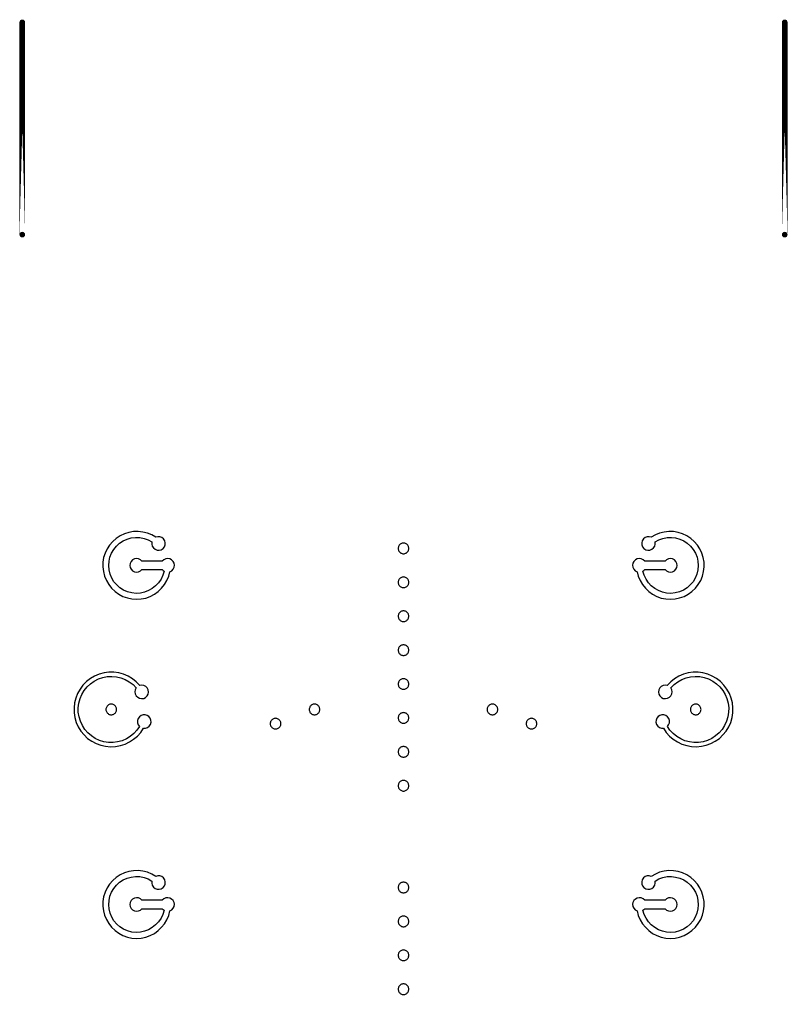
# Model space of a CAD drawing. Extents: x -100 to 100, y -100 to 100.
# Drawn here: x -21.6 to -10.74, y 50.46 to 64.24 of the extents above; entities that cross this region are included whole.
import ezdxf

# ---------------------------------------------------------------- set-up
doc = ezdxf.new("R2010")
doc.units = 0
doc.layers.get('0').update_dxf_attribs({"linetype": 'continuous'})
doc.layers.add('L8', color=7, linetype='continuous')

# ---------------------------------------------------------------- blocks, each defined once
blk = doc.blocks.new('LDI_XFL94-0512-011_L8_B1')
at = {"layer": 'L8'}
for points in [[(-19.724, -53.322), (-19.726, -53.352), (-19.719, -53.381), (-19.703, -53.407), (-19.68, -53.426), (-19.652, -53.437), (-19.622, -53.439), (-19.593, -53.431), (-19.567, -53.415), (-19.548, -53.392), (-19.537, -53.364), (-19.536, -53.334), (-19.544, -53.305), (-19.56, -53.279), (-19.583, -53.26), (-19.612, -53.25), (-19.642, -53.248), (-19.671, -53.256), (-19.728, -53.223), (-19.789, -53.198), (-19.854, -53.182), (-19.919, -53.174), (-19.986, -53.176), (-20.051, -53.187), (-20.114, -53.206), (-20.174, -53.235), (-20.23, -53.271), (-20.279, -53.315), (-20.323, -53.365), (-20.359, -53.42), (-20.387, -53.48), (-20.407, -53.543), (-20.417, -53.609), (-20.419, -53.675), (-20.411, -53.741), (-20.394, -53.805), (-20.369, -53.866), (-20.335, -53.923), (-20.294, -53.975), (-20.246, -54.021), (-20.193, -54.06), (-20.134, -54.091), (-20.072, -54.113), (-20.007, -54.127), (-19.941, -54.132), (-19.875, -54.127), (-19.81, -54.114), (-19.748, -54.091), (-19.689, -54.061), (-19.635, -54.022), (-19.587, -53.976), (-19.546, -53.925), (-19.512, -53.868), (-19.486, -53.807), (-19.47, -53.742), (-19.444, -53.728), (-19.424, -53.707), (-19.411, -53.68), (-19.407, -53.651), (-19.412, -53.623), (-19.425, -53.597), (-19.446, -53.576), (-19.472, -53.562), (-19.501, -53.557), (-19.53, -53.561), (-19.556, -53.573), (-19.578, -53.593), (-19.865, -53.593), (-19.887, -53.573), (-19.914, -53.561), (-19.943, -53.557), (-19.972, -53.562), (-19.998, -53.576), (-20.018, -53.597), (-20.031, -53.624), (-20.036, -53.653), (-20.031, -53.682), (-20.018, -53.708), (-19.998, -53.729), (-19.972, -53.743), (-19.943, -53.748), (-19.914, -53.745), (-19.887, -53.732), (-19.865, -53.713), (-19.578, -53.713), (-19.567, -53.724), (-19.553, -53.734), (-19.57, -53.793), (-19.596, -53.848), (-19.63, -53.898), (-19.672, -53.943), (-19.719, -53.98), (-19.772, -54.01), (-19.829, -54.032), (-19.888, -54.045), (-19.949, -54.048), (-20.01, -54.042), (-20.069, -54.026), (-20.124, -54.002), (-20.176, -53.97), (-20.222, -53.93), (-20.261, -53.884), (-20.293, -53.832), (-20.316, -53.775), (-20.33, -53.716), (-20.335, -53.656), (-20.331, -53.595), (-20.318, -53.536), (-20.295, -53.479), (-20.264, -53.427), (-20.226, -53.38), (-20.181, -53.339), (-20.13, -53.306), (-20.074, -53.281), (-20.016, -53.265), (-19.955, -53.258), (-19.894, -53.26), (-19.835, -53.272), (-19.778, -53.292), (-19.724, -53.322)], [(-12.782, -53.734), (-12.769, -53.724), (-12.758, -53.713), (-12.47, -53.713), (-12.448, -53.732), (-12.422, -53.745), (-12.392, -53.748), (-12.363, -53.743), (-12.338, -53.729), (-12.317, -53.708), (-12.304, -53.682), (-12.299, -53.653), (-12.304, -53.624), (-12.317, -53.597), (-12.338, -53.576), (-12.363, -53.562), (-12.392, -53.557), (-12.422, -53.561), (-12.448, -53.573), (-12.47, -53.593), (-12.758, -53.593), (-12.779, -53.573), (-12.806, -53.561), (-12.835, -53.557), (-12.863, -53.562), (-12.889, -53.576), (-12.91, -53.597), (-12.923, -53.623), (-12.928, -53.651), (-12.924, -53.68), (-12.911, -53.707), (-12.891, -53.728), (-12.866, -53.742), (-12.849, -53.807), (-12.823, -53.868), (-12.79, -53.925), (-12.748, -53.976), (-12.7, -54.022), (-12.646, -54.061), (-12.588, -54.091), (-12.525, -54.114), (-12.46, -54.127), (-12.394, -54.132), (-12.328, -54.127), (-12.264, -54.113), (-12.201, -54.091), (-12.143, -54.06), (-12.089, -54.021), (-12.041, -53.975), (-12, -53.923), (-11.966, -53.866), (-11.941, -53.805), (-11.924, -53.741), (-11.917, -53.675), (-11.918, -53.609), (-11.929, -53.543), (-11.948, -53.48), (-11.976, -53.42), (-12.012, -53.365), (-12.056, -53.315), (-12.106, -53.271), (-12.161, -53.235), (-12.221, -53.206), (-12.284, -53.187), (-12.35, -53.176), (-12.416, -53.174), (-12.482, -53.182), (-12.546, -53.198), (-12.607, -53.223), (-12.664, -53.256), (-12.694, -53.248), (-12.724, -53.25), (-12.752, -53.26), (-12.775, -53.279), (-12.792, -53.305), (-12.8, -53.334), (-12.798, -53.364), (-12.787, -53.392), (-12.768, -53.415), (-12.743, -53.431), (-12.713, -53.439), (-12.683, -53.437), (-12.655, -53.426), (-12.632, -53.407), (-12.616, -53.381), (-12.609, -53.352), (-12.611, -53.322), (-12.558, -53.292), (-12.501, -53.272), (-12.441, -53.26), (-12.38, -53.258), (-12.32, -53.265), (-12.261, -53.281), (-12.206, -53.306), (-12.155, -53.339), (-12.109, -53.38), (-12.071, -53.427), (-12.04, -53.479), (-12.018, -53.536), (-12.004, -53.595), (-12, -53.656), (-12.005, -53.716), (-12.02, -53.775), (-12.043, -53.832), (-12.074, -53.884), (-12.114, -53.93), (-12.159, -53.97), (-12.211, -54.002), (-12.267, -54.026), (-12.326, -54.042), (-12.386, -54.048), (-12.447, -54.045), (-12.506, -54.032), (-12.563, -54.01), (-12.616, -53.98), (-12.664, -53.943), (-12.705, -53.898), (-12.739, -53.848), (-12.765, -53.793), (-12.782, -53.734)], [(-16.168, -53.338), (-16.177, -53.339), (-16.187, -53.341), (-16.196, -53.344), (-16.205, -53.348), (-16.213, -53.354), (-16.221, -53.36), (-16.227, -53.368), (-16.233, -53.376), (-16.237, -53.384), (-16.24, -53.394), (-16.242, -53.403), (-16.243, -53.413), (-16.242, -53.423), (-16.24, -53.433), (-16.237, -53.442), (-16.233, -53.451), (-16.227, -53.459), (-16.221, -53.466), (-16.213, -53.473), (-16.205, -53.478), (-16.196, -53.482), (-16.187, -53.486), (-16.177, -53.488), (-16.168, -53.488), (-16.158, -53.488), (-16.148, -53.486), (-16.139, -53.482), (-16.13, -53.478), (-16.122, -53.473), (-16.115, -53.466), (-16.108, -53.459), (-16.103, -53.451), (-16.098, -53.442), (-16.095, -53.433), (-16.093, -53.423), (-16.093, -53.413), (-16.093, -53.403), (-16.095, -53.394), (-16.098, -53.384), (-16.103, -53.376), (-16.108, -53.368), (-16.115, -53.36), (-16.122, -53.354), (-16.13, -53.348), (-16.139, -53.344), (-16.148, -53.341), (-16.158, -53.339), (-16.168, -53.338)], [(-16.168, -53.817), (-16.177, -53.818), (-16.187, -53.82), (-16.196, -53.823), (-16.205, -53.827), (-16.213, -53.833), (-16.221, -53.839), (-16.227, -53.847), (-16.233, -53.855), (-16.237, -53.864), (-16.24, -53.873), (-16.242, -53.882), (-16.243, -53.892), (-16.242, -53.902), (-16.24, -53.912), (-16.237, -53.921), (-16.233, -53.93), (-16.227, -53.938), (-16.221, -53.945), (-16.213, -53.952), (-16.205, -53.957), (-16.196, -53.962), (-16.187, -53.965), (-16.177, -53.967), (-16.168, -53.967), (-16.158, -53.967), (-16.148, -53.965), (-16.139, -53.962), (-16.13, -53.957), (-16.122, -53.952), (-16.115, -53.945), (-16.108, -53.938), (-16.103, -53.93), (-16.098, -53.921), (-16.095, -53.912), (-16.093, -53.902), (-16.093, -53.892), (-16.093, -53.882), (-16.095, -53.873), (-16.098, -53.864), (-16.103, -53.855), (-16.108, -53.847), (-16.115, -53.839), (-16.122, -53.833), (-16.13, -53.827), (-16.139, -53.823), (-16.148, -53.82), (-16.158, -53.818), (-16.168, -53.817)], [(-16.168, -54.296), (-16.177, -54.297), (-16.187, -54.299), (-16.196, -54.302), (-16.205, -54.306), (-16.213, -54.312), (-16.221, -54.318), (-16.227, -54.326), (-16.233, -54.334), (-16.237, -54.343), (-16.24, -54.352), (-16.242, -54.361), (-16.243, -54.371), (-16.242, -54.381), (-16.24, -54.391), (-16.237, -54.4), (-16.233, -54.409), (-16.227, -54.417), (-16.221, -54.424), (-16.213, -54.431), (-16.205, -54.436), (-16.196, -54.441), (-16.187, -54.444), (-16.177, -54.446), (-16.168, -54.446), (-16.158, -54.446), (-16.148, -54.444), (-16.139, -54.441), (-16.13, -54.436), (-16.122, -54.431), (-16.115, -54.424), (-16.108, -54.417), (-16.103, -54.409), (-16.098, -54.4), (-16.095, -54.391), (-16.093, -54.381), (-16.093, -54.371), (-16.093, -54.361), (-16.095, -54.352), (-16.098, -54.343), (-16.103, -54.334), (-16.108, -54.326), (-16.115, -54.318), (-16.122, -54.312), (-16.13, -54.306), (-16.139, -54.302), (-16.148, -54.299), (-16.158, -54.297), (-16.168, -54.296)], [(-16.168, -54.775), (-16.177, -54.776), (-16.187, -54.778), (-16.196, -54.781), (-16.205, -54.785), (-16.213, -54.791), (-16.221, -54.797), (-16.227, -54.805), (-16.233, -54.813), (-16.237, -54.822), (-16.24, -54.831), (-16.242, -54.841), (-16.243, -54.85), (-16.242, -54.86), (-16.24, -54.87), (-16.237, -54.879), (-16.233, -54.888), (-16.227, -54.896), (-16.221, -54.903), (-16.213, -54.91), (-16.205, -54.915), (-16.196, -54.92), (-16.187, -54.923), (-16.177, -54.925), (-16.168, -54.925), (-16.158, -54.925), (-16.148, -54.923), (-16.139, -54.92), (-16.13, -54.915), (-16.122, -54.91), (-16.115, -54.903), (-16.108, -54.896), (-16.103, -54.888), (-16.098, -54.879), (-16.095, -54.87), (-16.093, -54.86), (-16.093, -54.85), (-16.093, -54.841), (-16.095, -54.831), (-16.098, -54.822), (-16.103, -54.813), (-16.108, -54.805), (-16.115, -54.797), (-16.122, -54.791), (-16.13, -54.785), (-16.139, -54.781), (-16.148, -54.778), (-16.158, -54.776), (-16.168, -54.775)], [(-19.946, -55.383), (-19.96, -55.41), (-19.965, -55.439), (-19.96, -55.469), (-19.947, -55.496), (-19.926, -55.517), (-19.9, -55.531), (-19.87, -55.536), (-19.841, -55.532), (-19.814, -55.518), (-19.792, -55.497), (-19.778, -55.471), (-19.773, -55.442), (-19.777, -55.412), (-19.791, -55.385), (-19.811, -55.364), (-19.838, -55.35), (-19.867, -55.344), (-19.897, -55.348), (-19.946, -55.298), (-20.001, -55.255), (-20.061, -55.219), (-20.125, -55.191), (-20.193, -55.173), (-20.262, -55.163), (-20.332, -55.163), (-20.401, -55.172), (-20.469, -55.19), (-20.534, -55.217), (-20.594, -55.252), (-20.65, -55.295), (-20.699, -55.345), (-20.741, -55.401), (-20.775, -55.462), (-20.801, -55.527), (-20.818, -55.595), (-20.826, -55.665), (-20.824, -55.735), (-20.814, -55.804), (-20.794, -55.871), (-20.765, -55.935), (-20.728, -55.994), (-20.684, -56.049), (-20.633, -56.097), (-20.576, -56.137), (-20.514, -56.17), (-20.448, -56.194), (-20.38, -56.209), (-20.31, -56.215), (-20.24, -56.212), (-20.171, -56.2), (-20.105, -56.178), (-20.041, -56.148), (-19.983, -56.11), (-19.93, -56.064), (-19.883, -56.012), (-19.844, -55.954), (-19.814, -55.953), (-19.786, -55.942), (-19.762, -55.924), (-19.746, -55.899), (-19.737, -55.87), (-19.738, -55.841), (-19.748, -55.812), (-19.767, -55.789), (-19.791, -55.772), (-19.82, -55.764), (-19.85, -55.764), (-19.878, -55.775), (-19.902, -55.793), (-19.919, -55.817), (-19.927, -55.846), (-19.927, -55.876), (-19.917, -55.904), (-19.898, -55.928), (-19.936, -55.982), (-19.98, -56.029), (-20.031, -56.071), (-20.086, -56.104), (-20.146, -56.13), (-20.209, -56.147), (-20.274, -56.155), (-20.339, -56.154), (-20.404, -56.144), (-20.466, -56.125), (-20.525, -56.097), (-20.58, -56.062), (-20.629, -56.019), (-20.672, -55.97), (-20.708, -55.915), (-20.735, -55.856), (-20.754, -55.794), (-20.765, -55.729), (-20.766, -55.664), (-20.758, -55.599), (-20.741, -55.536), (-20.715, -55.476), (-20.682, -55.42), (-20.641, -55.37), (-20.593, -55.325), (-20.539, -55.288), (-20.481, -55.258), (-20.42, -55.237), (-20.356, -55.225), (-20.29, -55.222), (-20.225, -55.227), (-20.162, -55.242), (-20.101, -55.266), (-20.044, -55.298), (-19.992, -55.337), (-19.946, -55.383)], [(-12.437, -55.928), (-12.419, -55.904), (-12.409, -55.876), (-12.408, -55.846), (-12.416, -55.817), (-12.433, -55.793), (-12.457, -55.775), (-12.485, -55.764), (-12.515, -55.764), (-12.544, -55.772), (-12.569, -55.789), (-12.587, -55.812), (-12.597, -55.841), (-12.598, -55.87), (-12.59, -55.899), (-12.573, -55.924), (-12.549, -55.942), (-12.521, -55.953), (-12.491, -55.954), (-12.452, -56.012), (-12.406, -56.064), (-12.353, -56.11), (-12.294, -56.148), (-12.231, -56.178), (-12.164, -56.2), (-12.095, -56.212), (-12.025, -56.215), (-11.955, -56.209), (-11.887, -56.194), (-11.821, -56.17), (-11.759, -56.137), (-11.702, -56.097), (-11.651, -56.049), (-11.607, -55.994), (-11.57, -55.935), (-11.542, -55.871), (-11.522, -55.804), (-11.511, -55.735), (-11.51, -55.665), (-11.517, -55.595), (-11.534, -55.527), (-11.56, -55.462), (-11.595, -55.401), (-11.637, -55.345), (-11.686, -55.295), (-11.741, -55.252), (-11.802, -55.217), (-11.866, -55.19), (-11.934, -55.172), (-12.003, -55.163), (-12.073, -55.163), (-12.143, -55.173), (-12.21, -55.191), (-12.275, -55.219), (-12.335, -55.255), (-12.39, -55.298), (-12.438, -55.348), (-12.468, -55.344), (-12.497, -55.35), (-12.524, -55.364), (-12.545, -55.385), (-12.558, -55.412), (-12.562, -55.442), (-12.557, -55.471), (-12.543, -55.497), (-12.522, -55.518), (-12.495, -55.532), (-12.465, -55.536), (-12.436, -55.531), (-12.409, -55.517), (-12.388, -55.496), (-12.375, -55.469), (-12.371, -55.439), (-12.375, -55.41), (-12.389, -55.383), (-12.343, -55.337), (-12.291, -55.298), (-12.234, -55.266), (-12.173, -55.242), (-12.11, -55.227), (-12.045, -55.222), (-11.98, -55.225), (-11.916, -55.237), (-11.854, -55.258), (-11.796, -55.288), (-11.742, -55.325), (-11.695, -55.37), (-11.654, -55.42), (-11.62, -55.476), (-11.594, -55.536), (-11.577, -55.599), (-11.57, -55.664), (-11.571, -55.729), (-11.581, -55.794), (-11.6, -55.856), (-11.628, -55.915), (-11.663, -55.97), (-11.706, -56.019), (-11.755, -56.062), (-11.81, -56.097), (-11.869, -56.125), (-11.932, -56.144), (-11.996, -56.154), (-12.061, -56.155), (-12.126, -56.147), (-12.189, -56.13), (-12.249, -56.104), (-12.305, -56.071), (-12.355, -56.029), (-12.4, -55.982), (-12.437, -55.928)], [(-16.168, -55.254), (-16.177, -55.255), (-16.187, -55.257), (-16.196, -55.26), (-16.205, -55.264), (-16.213, -55.27), (-16.221, -55.276), (-16.227, -55.284), (-16.233, -55.292), (-16.237, -55.301), (-16.24, -55.31), (-16.242, -55.32), (-16.243, -55.329), (-16.242, -55.339), (-16.24, -55.349), (-16.237, -55.358), (-16.233, -55.367), (-16.227, -55.375), (-16.221, -55.382), (-16.213, -55.389), (-16.205, -55.394), (-16.196, -55.399), (-16.187, -55.402), (-16.177, -55.404), (-16.168, -55.404), (-16.158, -55.404), (-16.148, -55.402), (-16.139, -55.399), (-16.13, -55.394), (-16.122, -55.389), (-16.115, -55.382), (-16.108, -55.375), (-16.103, -55.367), (-16.098, -55.358), (-16.095, -55.349), (-16.093, -55.339), (-16.093, -55.329), (-16.093, -55.32), (-16.095, -55.31), (-16.098, -55.301), (-16.103, -55.292), (-16.108, -55.284), (-16.115, -55.276), (-16.122, -55.27), (-16.13, -55.264), (-16.139, -55.26), (-16.148, -55.257), (-16.158, -55.255), (-16.168, -55.254)], [(-20.299, -55.614), (-20.309, -55.614), (-20.319, -55.616), (-20.328, -55.619), (-20.337, -55.624), (-20.345, -55.629), (-20.352, -55.636), (-20.359, -55.643), (-20.364, -55.651), (-20.369, -55.66), (-20.372, -55.669), (-20.374, -55.679), (-20.374, -55.689), (-20.374, -55.698), (-20.372, -55.708), (-20.369, -55.717), (-20.364, -55.726), (-20.359, -55.734), (-20.352, -55.742), (-20.345, -55.748), (-20.337, -55.754), (-20.328, -55.758), (-20.319, -55.761), (-20.309, -55.763), (-20.299, -55.764), (-20.29, -55.763), (-20.28, -55.761), (-20.271, -55.758), (-20.262, -55.754), (-20.254, -55.748), (-20.246, -55.742), (-20.24, -55.734), (-20.234, -55.726), (-20.23, -55.717), (-20.227, -55.708), (-20.225, -55.698), (-20.224, -55.689), (-20.225, -55.679), (-20.227, -55.669), (-20.23, -55.66), (-20.234, -55.651), (-20.24, -55.643), (-20.246, -55.636), (-20.254, -55.629), (-20.262, -55.624), (-20.271, -55.619), (-20.28, -55.616), (-20.29, -55.614), (-20.299, -55.614)], [(-17.425, -55.614), (-17.435, -55.614), (-17.445, -55.616), (-17.454, -55.619), (-17.463, -55.624), (-17.471, -55.629), (-17.478, -55.636), (-17.485, -55.643), (-17.49, -55.651), (-17.494, -55.66), (-17.498, -55.669), (-17.5, -55.679), (-17.5, -55.689), (-17.5, -55.698), (-17.498, -55.708), (-17.494, -55.717), (-17.49, -55.726), (-17.485, -55.734), (-17.478, -55.742), (-17.471, -55.748), (-17.463, -55.754), (-17.454, -55.758), (-17.445, -55.761), (-17.435, -55.763), (-17.425, -55.764), (-17.415, -55.763), (-17.406, -55.761), (-17.396, -55.758), (-17.388, -55.754), (-17.379, -55.748), (-17.372, -55.742), (-17.366, -55.734), (-17.36, -55.726), (-17.356, -55.717), (-17.353, -55.708), (-17.351, -55.698), (-17.35, -55.689), (-17.351, -55.679), (-17.353, -55.669), (-17.356, -55.66), (-17.36, -55.651), (-17.366, -55.643), (-17.372, -55.636), (-17.379, -55.629), (-17.388, -55.624), (-17.396, -55.619), (-17.406, -55.616), (-17.415, -55.614), (-17.425, -55.614)], [(-14.91, -55.614), (-14.92, -55.614), (-14.93, -55.616), (-14.939, -55.619), (-14.948, -55.624), (-14.956, -55.629), (-14.963, -55.636), (-14.97, -55.643), (-14.975, -55.651), (-14.979, -55.66), (-14.983, -55.669), (-14.985, -55.679), (-14.985, -55.689), (-14.985, -55.698), (-14.983, -55.708), (-14.979, -55.717), (-14.975, -55.726), (-14.97, -55.734), (-14.963, -55.742), (-14.956, -55.748), (-14.948, -55.754), (-14.939, -55.758), (-14.93, -55.761), (-14.92, -55.763), (-14.91, -55.764), (-14.9, -55.763), (-14.891, -55.761), (-14.881, -55.758), (-14.873, -55.754), (-14.865, -55.748), (-14.857, -55.742), (-14.851, -55.734), (-14.845, -55.726), (-14.841, -55.717), (-14.838, -55.708), (-14.836, -55.698), (-14.835, -55.689), (-14.836, -55.679), (-14.838, -55.669), (-14.841, -55.66), (-14.845, -55.651), (-14.851, -55.643), (-14.857, -55.636), (-14.865, -55.629), (-14.873, -55.624), (-14.881, -55.619), (-14.891, -55.616), (-14.9, -55.614), (-14.91, -55.614)], [(-12.036, -55.614), (-12.046, -55.614), (-12.055, -55.616), (-12.065, -55.619), (-12.073, -55.624), (-12.082, -55.629), (-12.089, -55.636), (-12.095, -55.643), (-12.101, -55.651), (-12.105, -55.66), (-12.108, -55.669), (-12.11, -55.679), (-12.111, -55.689), (-12.11, -55.698), (-12.108, -55.708), (-12.105, -55.717), (-12.101, -55.726), (-12.095, -55.734), (-12.089, -55.742), (-12.082, -55.748), (-12.073, -55.754), (-12.065, -55.758), (-12.055, -55.761), (-12.046, -55.763), (-12.036, -55.764), (-12.026, -55.763), (-12.017, -55.761), (-12.007, -55.758), (-11.998, -55.754), (-11.99, -55.748), (-11.983, -55.742), (-11.976, -55.734), (-11.971, -55.726), (-11.967, -55.717), (-11.963, -55.708), (-11.962, -55.698), (-11.961, -55.689), (-11.962, -55.679), (-11.963, -55.669), (-11.967, -55.66), (-11.971, -55.651), (-11.976, -55.643), (-11.983, -55.636), (-11.99, -55.629), (-11.998, -55.624), (-12.007, -55.619), (-12.017, -55.616), (-12.026, -55.614), (-12.036, -55.614)], [(-16.168, -55.733), (-16.177, -55.734), (-16.187, -55.736), (-16.196, -55.739), (-16.205, -55.743), (-16.213, -55.749), (-16.221, -55.755), (-16.227, -55.763), (-16.233, -55.771), (-16.237, -55.78), (-16.24, -55.789), (-16.242, -55.799), (-16.243, -55.808), (-16.242, -55.818), (-16.24, -55.828), (-16.237, -55.837), (-16.233, -55.846), (-16.227, -55.854), (-16.221, -55.861), (-16.213, -55.868), (-16.205, -55.873), (-16.196, -55.878), (-16.187, -55.881), (-16.177, -55.883), (-16.168, -55.883), (-16.158, -55.883), (-16.148, -55.881), (-16.139, -55.878), (-16.13, -55.873), (-16.122, -55.868), (-16.115, -55.861), (-16.108, -55.854), (-16.103, -55.846), (-16.098, -55.837), (-16.095, -55.828), (-16.093, -55.818), (-16.093, -55.808), (-16.093, -55.799), (-16.095, -55.789), (-16.098, -55.78), (-16.103, -55.771), (-16.108, -55.763), (-16.115, -55.755), (-16.122, -55.749), (-16.13, -55.743), (-16.139, -55.739), (-16.148, -55.736), (-16.158, -55.734), (-16.168, -55.733)], [(-17.977, -55.814), (-17.986, -55.815), (-17.996, -55.817), (-18.005, -55.82), (-18.014, -55.824), (-18.022, -55.83), (-18.03, -55.836), (-18.036, -55.844), (-18.042, -55.852), (-18.046, -55.861), (-18.049, -55.87), (-18.051, -55.88), (-18.052, -55.889), (-18.051, -55.899), (-18.049, -55.909), (-18.046, -55.918), (-18.042, -55.927), (-18.036, -55.935), (-18.03, -55.942), (-18.022, -55.949), (-18.014, -55.954), (-18.005, -55.959), (-17.996, -55.962), (-17.986, -55.964), (-17.977, -55.964), (-17.967, -55.964), (-17.957, -55.962), (-17.948, -55.959), (-17.939, -55.954), (-17.931, -55.949), (-17.924, -55.942), (-17.917, -55.935), (-17.912, -55.927), (-17.907, -55.918), (-17.904, -55.909), (-17.902, -55.899), (-17.902, -55.889), (-17.902, -55.88), (-17.904, -55.87), (-17.907, -55.861), (-17.912, -55.852), (-17.917, -55.844), (-17.924, -55.836), (-17.931, -55.83), (-17.939, -55.824), (-17.948, -55.82), (-17.957, -55.817), (-17.967, -55.815), (-17.977, -55.814)], [(-14.359, -55.814), (-14.369, -55.815), (-14.378, -55.817), (-14.387, -55.82), (-14.396, -55.824), (-14.404, -55.83), (-14.412, -55.836), (-14.418, -55.844), (-14.424, -55.852), (-14.428, -55.861), (-14.431, -55.87), (-14.433, -55.88), (-14.434, -55.889), (-14.433, -55.899), (-14.431, -55.909), (-14.428, -55.918), (-14.424, -55.927), (-14.418, -55.935), (-14.412, -55.942), (-14.404, -55.949), (-14.396, -55.954), (-14.387, -55.959), (-14.378, -55.962), (-14.369, -55.964), (-14.359, -55.964), (-14.349, -55.964), (-14.339, -55.962), (-14.33, -55.959), (-14.321, -55.954), (-14.313, -55.949), (-14.306, -55.942), (-14.299, -55.935), (-14.294, -55.927), (-14.289, -55.918), (-14.286, -55.909), (-14.284, -55.899), (-14.284, -55.889), (-14.284, -55.88), (-14.286, -55.87), (-14.289, -55.861), (-14.294, -55.852), (-14.299, -55.844), (-14.306, -55.836), (-14.313, -55.83), (-14.321, -55.824), (-14.33, -55.82), (-14.339, -55.817), (-14.349, -55.815), (-14.359, -55.814)], [(-16.168, -56.212), (-16.177, -56.213), (-16.187, -56.215), (-16.196, -56.218), (-16.205, -56.222), (-16.213, -56.228), (-16.221, -56.234), (-16.227, -56.242), (-16.233, -56.25), (-16.237, -56.259), (-16.24, -56.268), (-16.242, -56.278), (-16.243, -56.287), (-16.242, -56.297), (-16.24, -56.307), (-16.237, -56.316), (-16.233, -56.325), (-16.227, -56.333), (-16.221, -56.34), (-16.213, -56.347), (-16.205, -56.352), (-16.196, -56.357), (-16.187, -56.36), (-16.177, -56.362), (-16.168, -56.362), (-16.158, -56.362), (-16.148, -56.36), (-16.139, -56.357), (-16.13, -56.352), (-16.122, -56.347), (-16.115, -56.34), (-16.108, -56.333), (-16.103, -56.325), (-16.098, -56.316), (-16.095, -56.307), (-16.093, -56.297), (-16.093, -56.287), (-16.093, -56.278), (-16.095, -56.268), (-16.098, -56.259), (-16.103, -56.25), (-16.108, -56.242), (-16.115, -56.234), (-16.122, -56.228), (-16.13, -56.222), (-16.139, -56.218), (-16.148, -56.215), (-16.158, -56.213), (-16.168, -56.212)], [(-16.168, -56.691), (-16.177, -56.692), (-16.187, -56.694), (-16.196, -56.697), (-16.205, -56.702), (-16.213, -56.707), (-16.221, -56.713), (-16.227, -56.721), (-16.233, -56.729), (-16.237, -56.738), (-16.24, -56.747), (-16.242, -56.757), (-16.243, -56.766), (-16.242, -56.776), (-16.24, -56.786), (-16.237, -56.795), (-16.233, -56.804), (-16.227, -56.812), (-16.221, -56.82), (-16.213, -56.826), (-16.205, -56.831), (-16.196, -56.836), (-16.187, -56.839), (-16.177, -56.841), (-16.168, -56.841), (-16.158, -56.841), (-16.148, -56.839), (-16.139, -56.836), (-16.13, -56.831), (-16.122, -56.826), (-16.115, -56.82), (-16.108, -56.812), (-16.103, -56.804), (-16.098, -56.795), (-16.095, -56.786), (-16.093, -56.776), (-16.093, -56.766), (-16.093, -56.757), (-16.095, -56.747), (-16.098, -56.738), (-16.103, -56.729), (-16.108, -56.721), (-16.115, -56.713), (-16.122, -56.707), (-16.13, -56.702), (-16.139, -56.697), (-16.148, -56.694), (-16.158, -56.692), (-16.168, -56.691)]]:
    blk.add_lwpolyline(points, close=True, dxfattribs=at)
blk = doc.blocks.new('cutlineendpoint')
at = {"const_width": 0.04}
blk.add_lwpolyline([(-0.02, 0, 1), (0.02, 0, 1)], format="xyb", close=True, dxfattribs=at)

msp = doc.modelspace()

# ---------------------------------------------------------------- linework, layer by layer
at = {"layer": 'L8', "const_width": 0.08}
for points in [[(-21.557, 61.2), (-21.557, 64.2)], [(-10.778, 61.2), (-10.778, 64.2)]]:
    msp.add_lwpolyline(points, close=True, dxfattribs=at)

# ---------------------------------------------------------------- block references
at = {"layer": 'L8'}
for name, p in [('cutlineendpoint', (-21.557, 64.2)), ('cutlineendpoint', (-10.778, 64.2)), ('cutlineendpoint', (-21.557, 61.2)), ('cutlineendpoint', (-10.778, 61.2)), ('LDI_XFL94-0512-011_L8_B1', (0, 110.18)), ('LDI_XFL94-0512-011_L8_B1', (0, 105.389))]:
    msp.add_blockref(name, p, dxfattribs=at)

doc.saveas('drawing.dxf')
